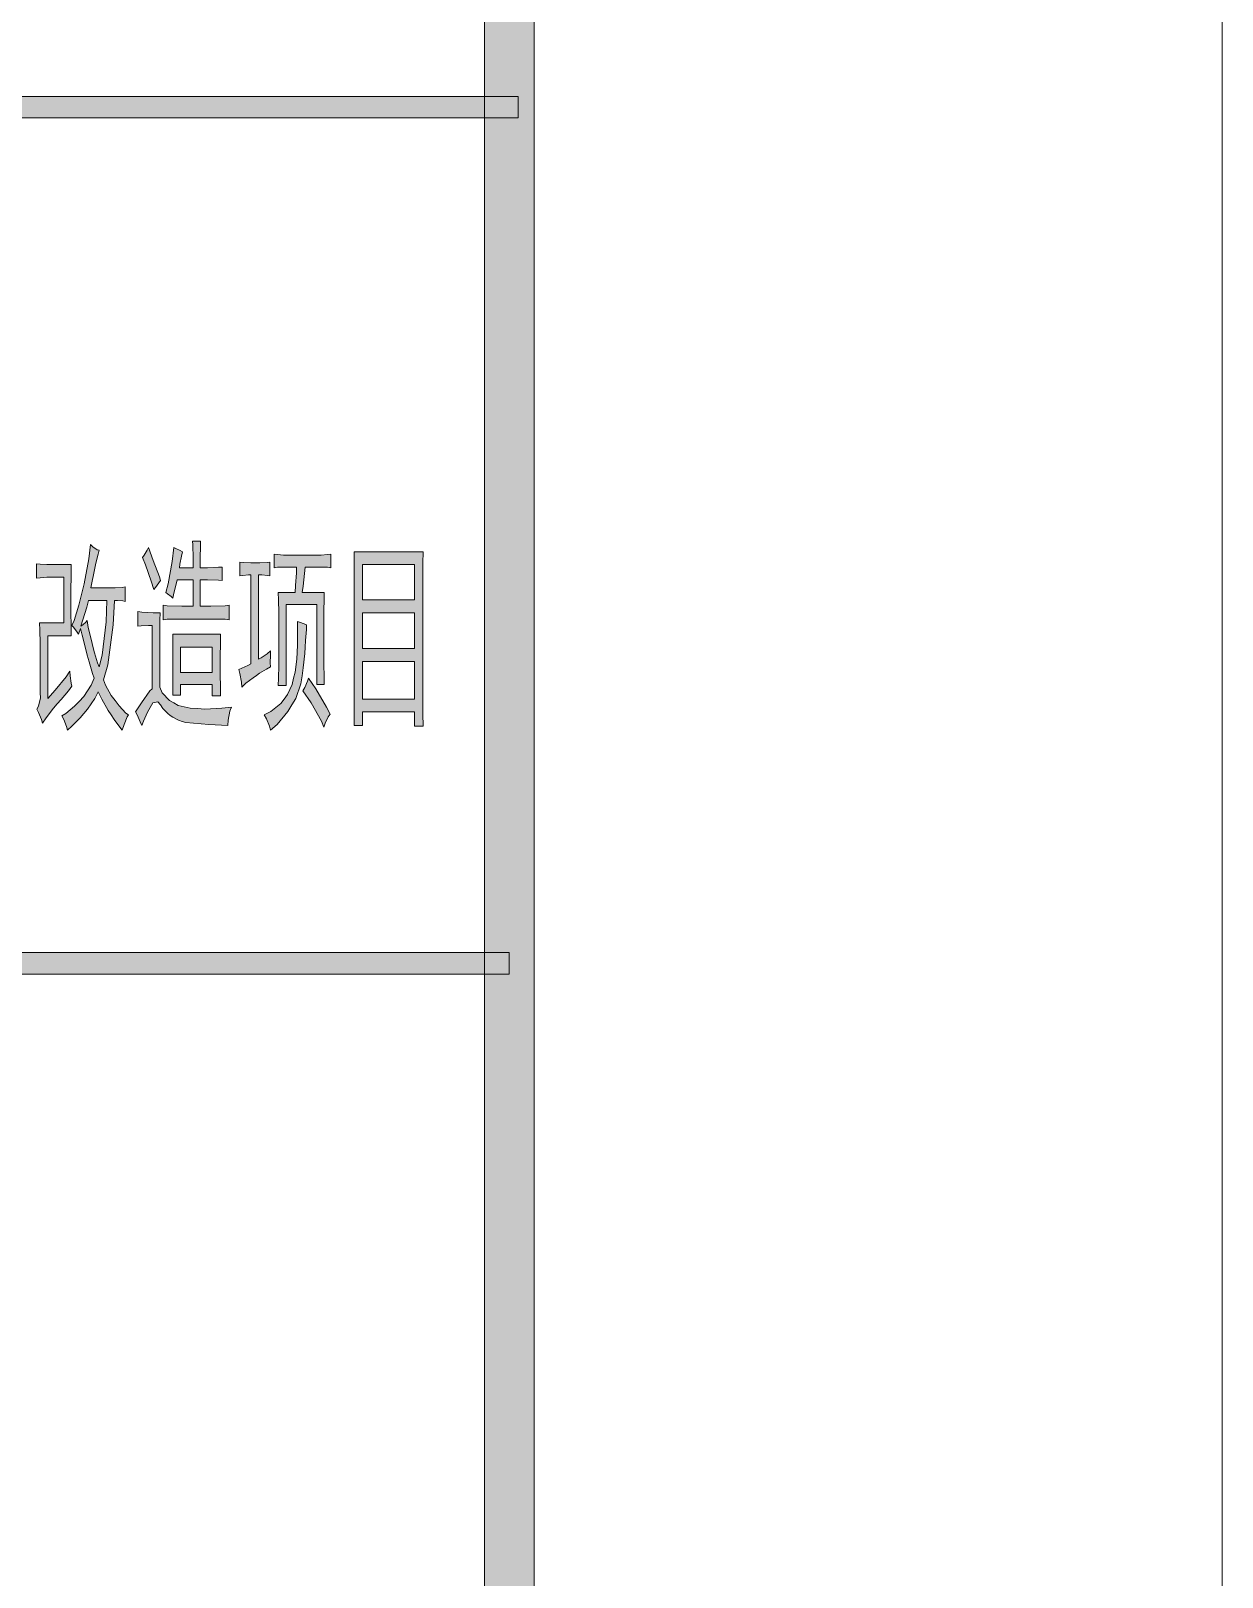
# Model space of a CAD drawing. Header units: millimetres. Extents: x 0 to 586, y 0 to 414.
# Drawn here: x 569.15 to 585.63, y 48.22 to 69.61 of the extents above; entities that cross this region are included whole.
import ezdxf

# ---------------------------------------------------------------- set-up
doc = ezdxf.new("R2010")
doc.units = ezdxf.units.MM

msp = doc.modelspace()

# ---------------------------------------------------------------- hatches: boundary and pattern name
h = msp.add_hatch(color=0)
h.dxf.hatch_style = 2
h.paths.add_polyline_path([(576.117861, 9.514417), (575.429944, 10.205861), (575.429944, 403.877639), (576.117861, 404.569083)])
h = msp.add_hatch(color=0)
h.dxf.hatch_style = 2
h.paths.add_polyline_path([(541.513889, 68.403611), (541.513889, 68.699944), (575.895611, 68.699944), (575.895611, 68.403611)])
h = msp.add_hatch(color=0)
h.paths.add_polyline_path([(570.155917, 60.631917), (570.184139, 60.557833), (570.265278, 60.413194), (570.318194, 60.342639), (570.374639, 60.272083), (570.466361, 60.169778), (570.505167, 60.145083), (570.484, 60.116861), (570.441667, 60.011028), (570.416972, 59.933417), (570.381694, 59.97575), (570.304083, 60.081583), (570.265278, 60.145083), (570.222944, 60.205056), (570.13475, 60.363806), (570.085361, 60.466111), (570.035972, 60.374389), (569.937194, 60.226222), (569.887806, 60.16625), (569.834889, 60.106278), (569.722, 59.989861), (569.6585, 59.933417), (569.647917, 59.982806), (569.609111, 60.081583), (569.580889, 60.130972), (569.637333, 60.16625), (569.757278, 60.265028), (569.820778, 60.332056), (569.884278, 60.399083), (569.986583, 60.557833), (570.028917, 60.653083), (570.00775, 60.720111), (569.958361, 60.878861), (569.933667, 60.974111), (569.908972, 61.069361), (569.863111, 61.249278), (569.838417, 61.341), (569.813722, 61.263389), (569.7855, 61.302194), (569.739639, 61.362167), (569.722, 61.383333), (569.750222, 61.450361), (569.81725, 61.662028), (569.852528, 61.810194), (569.891333, 61.958361), (569.954833, 62.304083), (569.979528, 62.501639), (570.011278, 62.469889), (570.07125, 62.431083), (570.099472, 62.424028), (570.085361, 62.371111), (570.053611, 62.244111), (570.0395, 62.177083), (570.025389, 62.106528), (569.997167, 61.972472), (569.983056, 61.905444), (570.26175, 61.905444), (570.318194, 61.905444), (570.416972, 61.908972), (570.455778, 61.916028), (570.455778, 61.714944), (570.427556, 61.722), (570.353472, 61.729056), (570.311139, 61.729056), (570.2935, 61.390389), (570.215889, 60.840056)])
h.paths.add_polyline_path([(569.845472, 61.37275), (569.870167, 61.390389), (569.9125, 61.429194), (569.930139, 61.450361), (569.947778, 61.355111), (569.990111, 61.175194), (570.011278, 61.090528), (570.032444, 61.005861), (570.074778, 60.86475), (570.095944, 60.808306), (570.138278, 60.974111), (570.194722, 61.432722), (570.205306, 61.729056), (569.951306, 61.729056), (569.926611, 61.637333), (569.873694, 61.460944)])
h = msp.add_hatch(color=0)
h.dxf.hatch_style = 2
h.paths.add_polyline_path([(571.253056, 62.402861), (571.235417, 62.342889), (571.21425, 62.23), (571.207194, 62.180611), (571.397694, 62.180611), (571.397694, 62.314667), (571.394167, 62.498111), (571.390639, 62.5475), (571.5, 62.5475), (571.5, 62.491056), (571.496472, 62.307611), (571.496472, 62.180611), (571.59525, 62.180611), (571.746944, 62.187667), (571.799861, 62.191194), (571.799861, 62.004222), (571.750472, 62.011278), (571.598778, 62.014806), (571.496472, 62.014806), (571.496472, 61.651444), (571.641111, 61.651444), (571.842194, 61.654972), (571.895111, 61.662028), (571.895111, 61.460944), (571.842194, 61.468), (571.612889, 61.471528), (571.4365, 61.471528), (571.260111, 61.471528), (571.037861, 61.468), (570.984944, 61.460944), (570.984944, 61.662028), (571.037861, 61.654972), (571.242472, 61.651444), (571.397694, 61.651444), (571.397694, 62.014806), (571.178972, 62.014806), (571.164861, 61.954833), (571.133111, 61.827833), (571.119, 61.760806), (571.094306, 61.781972), (571.044917, 61.820778), (571.020222, 61.838417), (571.051972, 61.958361), (571.108417, 62.268806), (571.129583, 62.459306), (571.157806, 62.448722), (571.217778, 62.4205)])
h = msp.add_hatch(color=0)
h.dxf.hatch_style = 2
h.paths.add_polyline_path([(570.946139, 62.004222), (570.924972, 61.972472), (570.879111, 61.908972), (570.854417, 61.88075), (570.815611, 61.997167), (570.738, 62.219417), (570.699194, 62.32525), (570.720361, 62.357), (570.762694, 62.424028), (570.780333, 62.459306), (570.847361, 62.279389), (570.932028, 62.053611)])
h = msp.add_hatch(color=0)
h.dxf.hatch_style = 2
h.paths.add_polyline_path([(572.466611, 60.808306), (572.413694, 60.780083), (572.314917, 60.723639), (572.272583, 60.691889), (572.226722, 60.660139), (572.127944, 60.582528), (572.0715, 60.529611), (572.067972, 60.596639), (572.043278, 60.720111), (572.029167, 60.773028), (572.0715, 60.790667), (572.156167, 60.829472), (572.1985, 60.850639), (572.1985, 62.081833), (572.163222, 62.081833), (572.085611, 62.074778), (572.043278, 62.07125), (572.043278, 62.258222), (572.092667, 62.254694), (572.1985, 62.247639), (572.258472, 62.247639), (572.321972, 62.247639), (572.42075, 62.254694), (572.459556, 62.258222), (572.459556, 62.07125), (572.427806, 62.074778), (572.350194, 62.081833), (572.304333, 62.081833), (572.304333, 60.917667), (572.339611, 60.935306), (572.424278, 60.99175), (572.470139, 61.030556), (572.466611, 60.974111), (572.463083, 60.86475)])
h = msp.add_hatch(color=0)
h.dxf.hatch_style = 2
h.paths.add_polyline_path([(573.122778, 62.357), (573.168639, 62.357), (573.256833, 62.364056), (573.302694, 62.371111), (573.302694, 62.180611), (573.256833, 62.187667), (573.168639, 62.191194), (573.122778, 62.191194), (572.946389, 62.191194), (572.939333, 62.103), (572.918167, 61.926611), (572.907583, 61.838417), (573.210972, 61.838417), (573.210972, 61.75375), (573.207444, 61.573833), (573.207444, 61.471528), (573.207444, 60.917667), (573.207444, 60.847111), (573.210972, 60.670722), (573.210972, 60.564889), (573.108667, 60.564889), (573.108667, 61.672611), (572.685333, 61.672611), (572.685333, 60.554306), (572.575972, 60.554306), (572.5795, 60.653083), (572.583028, 60.829472), (572.583028, 60.907083), (572.583028, 61.471528), (572.583028, 61.556194), (572.5795, 61.739639), (572.575972, 61.838417), (572.808806, 61.838417), (572.815861, 61.933667), (572.826444, 62.110056), (572.829972, 62.191194), (572.692389, 62.191194), (572.650056, 62.191194), (572.565389, 62.187667), (572.519528, 62.180611), (572.519528, 62.371111), (572.565389, 62.364056), (572.650056, 62.357), (572.692389, 62.357)])
h = msp.add_hatch(color=0)
h.paths.add_polyline_path([(574.57975, 62.402861), (574.576222, 62.244111), (574.576222, 61.937194), (574.576222, 61.792556), (574.576222, 60.497861), (574.576222, 60.413194), (574.576222, 60.159194), (574.57975, 59.989861), (574.459806, 59.989861), (574.459806, 60.187417), (573.740139, 60.187417), (573.740139, 60.000444), (573.623722, 60.000444), (573.623722, 60.148611), (573.62725, 60.3885), (573.62725, 60.476694), (573.62725, 61.792556), (573.62725, 61.976), (573.623722, 62.279389), (573.623722, 62.402861)])
h.paths.add_polyline_path([(574.459806, 60.363806), (574.459806, 60.885917), (573.740139, 60.885917), (573.740139, 60.363806)])
h.paths.add_polyline_path([(574.459806, 61.062306), (574.459806, 61.559722), (573.740139, 61.559722), (573.740139, 61.062306)])
h.paths.add_polyline_path([(574.459806, 61.739639), (574.459806, 62.226472), (573.740139, 62.226472), (573.740139, 61.739639)])
h = msp.add_hatch(color=0)
h.dxf.hatch_style = 2
h.paths.add_polyline_path([(569.711417, 62.226472), (569.711417, 62.099472), (569.707889, 61.841944), (569.707889, 61.714944), (569.707889, 61.587944), (569.711417, 61.351583), (569.711417, 61.238694), (569.386861, 61.238694), (569.386861, 60.374389), (569.489167, 60.487278), (569.640861, 60.67425), (569.69025, 60.751861), (569.697306, 60.684833), (569.711417, 60.582528), (569.722, 60.543722), (569.672611, 60.480222), (569.570306, 60.360278), (569.517389, 60.296778), (569.468, 60.236806), (569.365694, 60.106278), (569.312778, 60.032194), (569.298667, 60.081583), (569.259861, 60.176833), (569.235167, 60.222694), (569.259861, 60.265028), (569.284556, 60.381444), (569.281028, 60.452), (569.281028, 61.062306), (569.281028, 61.139917), (569.2775, 61.316306), (569.273972, 61.418611), (569.609111, 61.418611), (569.609111, 62.050083), (569.425667, 62.050083), (569.376278, 62.050083), (569.281028, 62.043028), (569.231639, 62.035972), (569.231639, 62.237056), (569.281028, 62.23), (569.376278, 62.226472), (569.425667, 62.226472)])
h = msp.add_hatch(color=0)
h.dxf.hatch_style = 2
h.paths.add_polyline_path([(570.600417, 60.187417), (570.681556, 60.314417), (570.797972, 60.476694), (570.829722, 60.508444), (570.829722, 61.383333), (570.780333, 61.383333), (570.678028, 61.379806), (570.632167, 61.37275), (570.632167, 61.573833), (570.688611, 61.566778), (570.843833, 61.559722), (570.942611, 61.559722), (570.939083, 61.457417), (570.935556, 61.288083), (570.935556, 61.228111), (570.935556, 60.529611), (570.970833, 60.452), (571.069611, 60.342639), (571.129583, 60.310889), (571.189556, 60.275611), (571.355361, 60.236806), (571.457667, 60.233278), (571.559972, 60.226222), (571.796333, 60.236806), (571.926861, 60.254444), (571.905694, 60.198), (571.881, 60.071), (571.877472, 60.000444), (571.612889, 60.011028), (571.295389, 60.03925), (571.246, 60.053361), (571.196611, 60.071), (571.115472, 60.113333), (571.080194, 60.138028), (571.048444, 60.162722), (570.977889, 60.233278), (570.946139, 60.282667), (570.910861, 60.328528), (570.840306, 60.310889), (570.805028, 60.247389), (570.766222, 60.183889), (570.709778, 60.060417), (570.688611, 60.000444), (570.667444, 60.049833), (570.625111, 60.145083)])
h = msp.add_hatch(color=0)
h.dxf.hatch_style = 2
h.paths.add_polyline_path([(572.967556, 61.393917), (572.964028, 61.326889), (572.953444, 61.175194), (572.946389, 61.083472), (572.942861, 60.995278), (572.921694, 60.797722), (572.904056, 60.684833), (572.889944, 60.575472), (572.819389, 60.374389), (572.762944, 60.282667), (572.710028, 60.190944), (572.561861, 60.014556), (572.470139, 59.933417), (572.456028, 59.989861), (572.413694, 60.092167), (572.381944, 60.145083), (572.473667, 60.194472), (572.61125, 60.303833), (572.657111, 60.363806), (572.702972, 60.427306), (572.77, 60.568417), (572.787639, 60.653083), (572.808806, 60.73775), (572.8335, 60.917667), (572.837028, 61.012917), (572.840556, 61.108167), (572.840556, 61.323361), (572.840556, 61.439778), (572.868778, 61.429194), (572.932278, 61.4045)])
h = msp.add_hatch(color=0)
h.paths.add_polyline_path([(571.778694, 61.263389), (571.775167, 61.1505), (571.771639, 60.935306), (571.771639, 60.829472), (571.771639, 60.723639), (571.775167, 60.5155), (571.778694, 60.409667), (571.662278, 60.409667), (571.662278, 60.564889), (571.224833, 60.564889), (571.224833, 60.42025), (571.115472, 60.42025), (571.115472, 60.526083), (571.119, 60.73775), (571.119, 60.840056), (571.119, 60.945889), (571.115472, 61.157556), (571.115472, 61.263389)])
h.paths.add_polyline_path([(571.662278, 60.730694), (571.662278, 61.083472), (571.224833, 61.083472), (571.224833, 60.730694)])
h = msp.add_hatch(color=0)
h.dxf.hatch_style = 2
h.paths.add_polyline_path([(572.995778, 60.653083), (573.094556, 60.504917), (573.242722, 60.254444), (573.295639, 60.155667), (573.267417, 60.120389), (573.225083, 60.032194), (573.207444, 59.97575), (573.175694, 60.060417), (573.031056, 60.310889), (572.914639, 60.476694), (572.942861, 60.526083), (572.981667, 60.614278)])
h = msp.add_hatch(color=0)
h.dxf.hatch_style = 2
h.paths.add_polyline_path([(541.390417, 56.560861), (541.390417, 56.857194), (575.772139, 56.857194), (575.772139, 56.560861)])

# ---------------------------------------------------------------- linework, layer by layer
at = {"color": 0, "lineweight": 0}
for points in [[(0, 0), (585.632278, 0), (585.632278, 414.0835), (0, 414.0835)], [(576.117861, 9.514417), (575.429944, 10.205861), (575.429944, 403.877639), (576.117861, 404.569083)], [(541.513889, 68.403611), (541.513889, 68.699944), (575.895611, 68.699944), (575.895611, 68.403611)], [(570.155917, 60.631917), (570.184139, 60.557833), (570.265278, 60.413194), (570.318194, 60.342639), (570.374639, 60.272083), (570.466361, 60.169778), (570.505167, 60.145083), (570.484, 60.116861), (570.441667, 60.011028), (570.416972, 59.933417), (570.381694, 59.97575), (570.304083, 60.081583), (570.265278, 60.145083), (570.222944, 60.205056), (570.13475, 60.363806), (570.085361, 60.466111), (570.035972, 60.374389), (569.937194, 60.226222), (569.887806, 60.16625), (569.834889, 60.106278), (569.722, 59.989861), (569.6585, 59.933417), (569.647917, 59.982806), (569.609111, 60.081583), (569.580889, 60.130972), (569.637333, 60.16625), (569.757278, 60.265028), (569.820778, 60.332056), (569.884278, 60.399083), (569.986583, 60.557833), (570.028917, 60.653083), (570.00775, 60.720111), (569.958361, 60.878861), (569.933667, 60.974111), (569.908972, 61.069361), (569.863111, 61.249278), (569.838417, 61.341), (569.813722, 61.263389), (569.7855, 61.302194), (569.739639, 61.362167), (569.722, 61.383333), (569.750222, 61.450361), (569.81725, 61.662028), (569.852528, 61.810194), (569.891333, 61.958361), (569.954833, 62.304083), (569.979528, 62.501639), (570.011278, 62.469889), (570.07125, 62.431083), (570.099472, 62.424028), (570.085361, 62.371111), (570.053611, 62.244111), (570.0395, 62.177083), (570.025389, 62.106528), (569.997167, 61.972472), (569.983056, 61.905444), (570.26175, 61.905444), (570.318194, 61.905444), (570.416972, 61.908972), (570.455778, 61.916028), (570.455778, 61.714944), (570.427556, 61.722), (570.353472, 61.729056), (570.311139, 61.729056), (570.2935, 61.390389), (570.215889, 60.840056)], [(571.253056, 62.402861), (571.235417, 62.342889), (571.21425, 62.23), (571.207194, 62.180611), (571.397694, 62.180611), (571.397694, 62.314667), (571.394167, 62.498111), (571.390639, 62.5475), (571.5, 62.5475), (571.5, 62.491056), (571.496472, 62.307611), (571.496472, 62.180611), (571.59525, 62.180611), (571.746944, 62.187667), (571.799861, 62.191194), (571.799861, 62.004222), (571.750472, 62.011278), (571.598778, 62.014806), (571.496472, 62.014806), (571.496472, 61.651444), (571.641111, 61.651444), (571.842194, 61.654972), (571.895111, 61.662028), (571.895111, 61.460944), (571.842194, 61.468), (571.612889, 61.471528), (571.4365, 61.471528), (571.260111, 61.471528), (571.037861, 61.468), (570.984944, 61.460944), (570.984944, 61.662028), (571.037861, 61.654972), (571.242472, 61.651444), (571.397694, 61.651444), (571.397694, 62.014806), (571.178972, 62.014806), (571.164861, 61.954833), (571.133111, 61.827833), (571.119, 61.760806), (571.094306, 61.781972), (571.044917, 61.820778), (571.020222, 61.838417), (571.051972, 61.958361), (571.108417, 62.268806), (571.129583, 62.459306), (571.157806, 62.448722), (571.217778, 62.4205)], [(570.946139, 62.004222), (570.924972, 61.972472), (570.879111, 61.908972), (570.854417, 61.88075), (570.815611, 61.997167), (570.738, 62.219417), (570.699194, 62.32525), (570.720361, 62.357), (570.762694, 62.424028), (570.780333, 62.459306), (570.847361, 62.279389), (570.932028, 62.053611)], [(572.466611, 60.808306), (572.413694, 60.780083), (572.314917, 60.723639), (572.272583, 60.691889), (572.226722, 60.660139), (572.127944, 60.582528), (572.0715, 60.529611), (572.067972, 60.596639), (572.043278, 60.720111), (572.029167, 60.773028), (572.0715, 60.790667), (572.156167, 60.829472), (572.1985, 60.850639), (572.1985, 62.081833), (572.163222, 62.081833), (572.085611, 62.074778), (572.043278, 62.07125), (572.043278, 62.258222), (572.092667, 62.254694), (572.1985, 62.247639), (572.258472, 62.247639), (572.321972, 62.247639), (572.42075, 62.254694), (572.459556, 62.258222), (572.459556, 62.07125), (572.427806, 62.074778), (572.350194, 62.081833), (572.304333, 62.081833), (572.304333, 60.917667), (572.339611, 60.935306), (572.424278, 60.99175), (572.470139, 61.030556), (572.466611, 60.974111), (572.463083, 60.86475)], [(573.122778, 62.357), (573.168639, 62.357), (573.256833, 62.364056), (573.302694, 62.371111), (573.302694, 62.180611), (573.256833, 62.187667), (573.168639, 62.191194), (573.122778, 62.191194), (572.946389, 62.191194), (572.939333, 62.103), (572.918167, 61.926611), (572.907583, 61.838417), (573.210972, 61.838417), (573.210972, 61.75375), (573.207444, 61.573833), (573.207444, 61.471528), (573.207444, 60.917667), (573.207444, 60.847111), (573.210972, 60.670722), (573.210972, 60.564889), (573.108667, 60.564889), (573.108667, 61.672611), (572.685333, 61.672611), (572.685333, 60.554306), (572.575972, 60.554306), (572.5795, 60.653083), (572.583028, 60.829472), (572.583028, 60.907083), (572.583028, 61.471528), (572.583028, 61.556194), (572.5795, 61.739639), (572.575972, 61.838417), (572.808806, 61.838417), (572.815861, 61.933667), (572.826444, 62.110056), (572.829972, 62.191194), (572.692389, 62.191194), (572.650056, 62.191194), (572.565389, 62.187667), (572.519528, 62.180611), (572.519528, 62.371111), (572.565389, 62.364056), (572.650056, 62.357), (572.692389, 62.357)], [(574.57975, 62.402861), (574.576222, 62.244111), (574.576222, 61.937194), (574.576222, 61.792556), (574.576222, 60.497861), (574.576222, 60.413194), (574.576222, 60.159194), (574.57975, 59.989861), (574.459806, 59.989861), (574.459806, 60.187417), (573.740139, 60.187417), (573.740139, 60.000444), (573.623722, 60.000444), (573.623722, 60.148611), (573.62725, 60.3885), (573.62725, 60.476694), (573.62725, 61.792556), (573.62725, 61.976), (573.623722, 62.279389), (573.623722, 62.402861)], [(569.711417, 62.226472), (569.711417, 62.099472), (569.707889, 61.841944), (569.707889, 61.714944), (569.707889, 61.587944), (569.711417, 61.351583), (569.711417, 61.238694), (569.386861, 61.238694), (569.386861, 60.374389), (569.489167, 60.487278), (569.640861, 60.67425), (569.69025, 60.751861), (569.697306, 60.684833), (569.711417, 60.582528), (569.722, 60.543722), (569.672611, 60.480222), (569.570306, 60.360278), (569.517389, 60.296778), (569.468, 60.236806), (569.365694, 60.106278), (569.312778, 60.032194), (569.298667, 60.081583), (569.259861, 60.176833), (569.235167, 60.222694), (569.259861, 60.265028), (569.284556, 60.381444), (569.281028, 60.452), (569.281028, 61.062306), (569.281028, 61.139917), (569.2775, 61.316306), (569.273972, 61.418611), (569.609111, 61.418611), (569.609111, 62.050083), (569.425667, 62.050083), (569.376278, 62.050083), (569.281028, 62.043028), (569.231639, 62.035972), (569.231639, 62.237056), (569.281028, 62.23), (569.376278, 62.226472), (569.425667, 62.226472)], [(574.459806, 61.739639), (574.459806, 62.226472), (573.740139, 62.226472), (573.740139, 61.739639)], [(569.845472, 61.37275), (569.870167, 61.390389), (569.9125, 61.429194), (569.930139, 61.450361), (569.947778, 61.355111), (569.990111, 61.175194), (570.011278, 61.090528), (570.032444, 61.005861), (570.074778, 60.86475), (570.095944, 60.808306), (570.138278, 60.974111), (570.194722, 61.432722), (570.205306, 61.729056), (569.951306, 61.729056), (569.926611, 61.637333), (569.873694, 61.460944)], [(570.600417, 60.187417), (570.681556, 60.314417), (570.797972, 60.476694), (570.829722, 60.508444), (570.829722, 61.383333), (570.780333, 61.383333), (570.678028, 61.379806), (570.632167, 61.37275), (570.632167, 61.573833), (570.688611, 61.566778), (570.843833, 61.559722), (570.942611, 61.559722), (570.939083, 61.457417), (570.935556, 61.288083), (570.935556, 61.228111), (570.935556, 60.529611), (570.970833, 60.452), (571.069611, 60.342639), (571.129583, 60.310889), (571.189556, 60.275611), (571.355361, 60.236806), (571.457667, 60.233278), (571.559972, 60.226222), (571.796333, 60.236806), (571.926861, 60.254444), (571.905694, 60.198), (571.881, 60.071), (571.877472, 60.000444), (571.612889, 60.011028), (571.295389, 60.03925), (571.246, 60.053361), (571.196611, 60.071), (571.115472, 60.113333), (571.080194, 60.138028), (571.048444, 60.162722), (570.977889, 60.233278), (570.946139, 60.282667), (570.910861, 60.328528), (570.840306, 60.310889), (570.805028, 60.247389), (570.766222, 60.183889), (570.709778, 60.060417), (570.688611, 60.000444), (570.667444, 60.049833), (570.625111, 60.145083)], [(572.967556, 61.393917), (572.964028, 61.326889), (572.953444, 61.175194), (572.946389, 61.083472), (572.942861, 60.995278), (572.921694, 60.797722), (572.904056, 60.684833), (572.889944, 60.575472), (572.819389, 60.374389), (572.762944, 60.282667), (572.710028, 60.190944), (572.561861, 60.014556), (572.470139, 59.933417), (572.456028, 59.989861), (572.413694, 60.092167), (572.381944, 60.145083), (572.473667, 60.194472), (572.61125, 60.303833), (572.657111, 60.363806), (572.702972, 60.427306), (572.77, 60.568417), (572.787639, 60.653083), (572.808806, 60.73775), (572.8335, 60.917667), (572.837028, 61.012917), (572.840556, 61.108167), (572.840556, 61.323361), (572.840556, 61.439778), (572.868778, 61.429194), (572.932278, 61.4045)], [(574.459806, 61.062306), (574.459806, 61.559722), (573.740139, 61.559722), (573.740139, 61.062306)], [(571.778694, 61.263389), (571.775167, 61.1505), (571.771639, 60.935306), (571.771639, 60.829472), (571.771639, 60.723639), (571.775167, 60.5155), (571.778694, 60.409667), (571.662278, 60.409667), (571.662278, 60.564889), (571.224833, 60.564889), (571.224833, 60.42025), (571.115472, 60.42025), (571.115472, 60.526083), (571.119, 60.73775), (571.119, 60.840056), (571.119, 60.945889), (571.115472, 61.157556), (571.115472, 61.263389)], [(571.662278, 60.730694), (571.662278, 61.083472), (571.224833, 61.083472), (571.224833, 60.730694)], [(574.459806, 60.363806), (574.459806, 60.885917), (573.740139, 60.885917), (573.740139, 60.363806)], [(572.995778, 60.653083), (573.094556, 60.504917), (573.242722, 60.254444), (573.295639, 60.155667), (573.267417, 60.120389), (573.225083, 60.032194), (573.207444, 59.97575), (573.175694, 60.060417), (573.031056, 60.310889), (572.914639, 60.476694), (572.942861, 60.526083), (572.981667, 60.614278)], [(541.390417, 56.560861), (541.390417, 56.857194), (575.772139, 56.857194), (575.772139, 56.560861)]]:
    msp.add_lwpolyline(points, close=True, dxfattribs=at)

doc.saveas('drawing.dxf')
